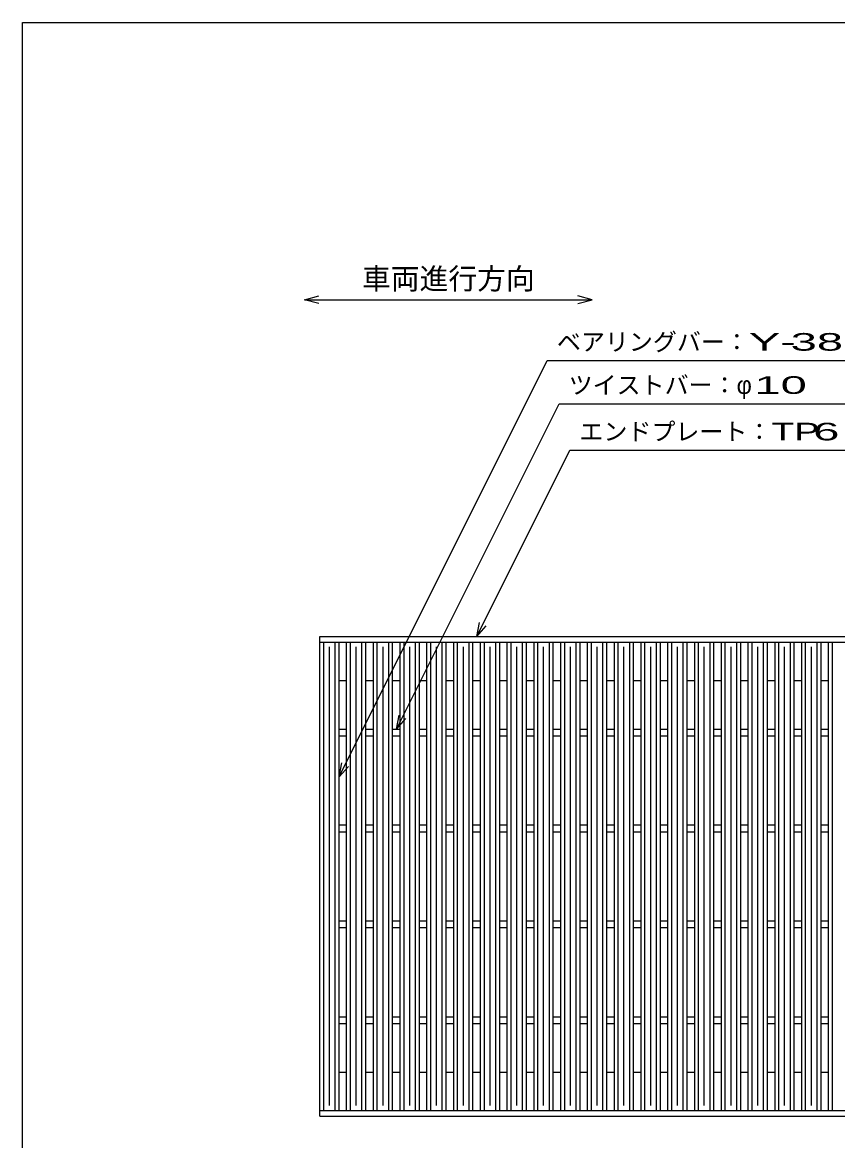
# Model space of a CAD drawing. Units: millimetres, scale not verified. Extents: x -1820 to 1736, y -1282 to 1048.
# Drawn here: x -1724 to -874, y -117 to 1048 of the extents above; entities that cross this region are included whole.
import ezdxf
from ezdxf.enums import TextEntityAlignment as Align

# ---------------------------------------------------------------- set-up
doc = ezdxf.new("R2010")
doc.units = ezdxf.units.MM
doc.header["$LTSCALE"] = 10
for name, color, linetype, lineweight in [('CADPAC_LAYER_0000', 150, 'Continuous', 25), ('CADPAC_LAYER_0016', 3, 'Continuous', 25), ('CADPAC_LAYER_0022', 2, 'Continuous', 25)]:
    doc.layers.add(name, color=color, linetype=linetype, lineweight=lineweight)
doc.styles.add('ベクトル', font='')
doc.styles.get('ベクトル').set_extended_font_data('ベクトル')

msp = doc.modelspace()

# ---------------------------------------------------------------- linework, layer by layer
at = {"layer": 'CADPAC_LAYER_0000'}
for p, q in [((-1724, -1151.5), (-1724, 1048.5)), ((-1724, 1048.5), (1736, 1048.5))]:
    msp.add_line(p, q, dxfattribs=at)
at = {"layer": 'CADPAC_LAYER_0000', "color": 4}
for p, q in [((-1430.08, 759.33), (-1415.08, 763.33)), ((-1415.08, 755.33), (-1430.08, 759.33)), ((-1430.08, 759.33), (-1130.08, 759.33)), ((-1130.08, 759.33), (-1145.08, 763.33)), ((-1145.08, 755.33), (-1130.08, 759.33))]:
    msp.add_line(p, q, dxfattribs=at)
at = {"layer": 'CADPAC_LAYER_0016'}
for p, q in [((-1414, 408.5), (-418, 408.5)), ((-1414, 402.5), (-1414, 408.5)), ((-1414, 402.5), (-418, 402.5)), ((-1414, -85.5), (-1414, 402.5)), ((-1414, 402.5), (-1394, 402.5)), ((-1410, -85.5), (-1410, 402.5)), ((-1404, -80.5), (-1404, 397.5)), ((-1398, -85.5), (-1398, 402.5)), ((-1394, -85.5), (-1394, 402.5)), ((-1386.1, -85.5), (-1386.1, 402.5)), ((-1386.1, 402.5), (-1366.1, 402.5)), ((-1382.1, -85.5), (-1382.1, 402.5)), ((-1376.1, -80.5), (-1376.1, 397.5)), ((-1370.1, -85.5), (-1370.1, 402.5)), ((-1366.1, -85.5), (-1366.1, 402.5)), ((-1358.2, -85.5), (-1358.2, 402.5)), ((-1358.2, 402.5), (-1338.2, 402.5)), ((-1354.2, -85.5), (-1354.2, 402.5)), ((-1348.2, -80.5), (-1348.2, 397.5)), ((-1342.2, -85.5), (-1342.2, 402.5)), ((-1338.2, -85.5), (-1338.2, 402.5)), ((-1330.3, -85.5), (-1330.3, 402.5)), ((-1330.3, 402.5), (-1310.3, 402.5)), ((-1326.3, -85.5), (-1326.3, 402.5)), ((-1320.3, -80.5), (-1320.3, 397.5)), ((-1314.3, -85.5), (-1314.3, 402.5)), ((-1310.3, -85.5), (-1310.3, 402.5)), ((-1302.4, -85.5), (-1302.4, 402.5)), ((-1302.4, 402.5), (-1282.4, 402.5)), ((-1298.4, -85.5), (-1298.4, 402.5)), ((-1292.4, -80.5), (-1292.4, 397.5)), ((-1286.4, -85.5), (-1286.4, 402.5)), ((-1282.4, -85.5), (-1282.4, 402.5)), ((-1274.5, -85.5), (-1274.5, 402.5)), ((-1274.5, 402.5), (-1254.5, 402.5)), ((-1270.5, -85.5), (-1270.5, 402.5)), ((-1264.5, -80.5), (-1264.5, 397.5)), ((-1258.5, -85.5), (-1258.5, 402.5)), ((-1254.5, -85.5), (-1254.5, 402.5)), ((-1246.6, -85.5), (-1246.6, 402.5)), ((-1246.6, 402.5), (-1226.6, 402.5)), ((-1242.6, -85.5), (-1242.6, 402.5)), ((-1236.6, -80.5), (-1236.6, 397.5)), ((-1230.6, -85.5), (-1230.6, 402.5)), ((-1226.6, -85.5), (-1226.6, 402.5)), ((-1218.7, -85.5), (-1218.7, 402.5)), ((-1218.7, 402.5), (-1198.7, 402.5)), ((-1214.7, -85.5), (-1214.7, 402.5)), ((-1208.7, -80.5), (-1208.7, 397.5)), ((-1202.7, -85.5), (-1202.7, 402.5)), ((-1198.7, -85.5), (-1198.7, 402.5)), ((-1190.8, -85.5), (-1190.8, 402.5)), ((-1190.8, 402.5), (-1170.8, 402.5)), ((-1186.8, -85.5), (-1186.8, 402.5)), ((-1180.8, -80.5), (-1180.8, 397.5)), ((-1174.8, -85.5), (-1174.8, 402.5)), ((-1170.8, -85.5), (-1170.8, 402.5)), ((-1162.9, -85.5), (-1162.9, 402.5)), ((-1162.9, 402.5), (-1142.9, 402.5)), ((-1158.9, -85.5), (-1158.9, 402.5)), ((-1152.9, -80.5), (-1152.9, 397.5)), ((-1146.9, -85.5), (-1146.9, 402.5)), ((-1142.9, -85.5), (-1142.9, 402.5)), ((-1135, -85.5), (-1135, 402.5)), ((-1135, 402.5), (-1115, 402.5)), ((-1131, -85.5), (-1131, 402.5)), ((-1125, -80.5), (-1125, 397.5)), ((-1119, -85.5), (-1119, 402.5)), ((-1115, -85.5), (-1115, 402.5)), ((-1107.1, -85.5), (-1107.1, 402.5)), ((-1107.1, 402.5), (-1087.1, 402.5)), ((-1103.1, -85.5), (-1103.1, 402.5)), ((-1097.1, -80.5), (-1097.1, 397.5)), ((-1091.1, -85.5), (-1091.1, 402.5)), ((-1087.1, -85.5), (-1087.1, 402.5)), ((-1079.2, -85.5), (-1079.2, 402.5)), ((-1079.2, 402.5), (-1059.2, 402.5)), ((-1075.2, -85.5), (-1075.2, 402.5)), ((-1069.2, -80.5), (-1069.2, 397.5)), ((-1063.2, -85.5), (-1063.2, 402.5)), ((-1059.2, -85.5), (-1059.2, 402.5)), ((-1051.3, -85.5), (-1051.3, 402.5)), ((-1051.3, 402.5), (-1031.3, 402.5)), ((-1047.3, -85.5), (-1047.3, 402.5)), ((-1041.3, -80.5), (-1041.3, 397.5)), ((-1035.3, -85.5), (-1035.3, 402.5)), ((-1031.3, -85.5), (-1031.3, 402.5)), ((-1023.4, -85.5), (-1023.4, 402.5)), ((-1023.4, 402.5), (-1003.4, 402.5)), ((-1019.4, -85.5), (-1019.4, 402.5)), ((-1013.4, -80.5), (-1013.4, 397.5)), ((-1007.4, -85.5), (-1007.4, 402.5)), ((-1003.4, -85.5), (-1003.4, 402.5)), ((-995.5, -85.5), (-995.5, 402.5)), ((-995.5, 402.5), (-975.5, 402.5)), ((-991.5, -85.5), (-991.5, 402.5)), ((-985.5, -80.5), (-985.5, 397.5)), ((-979.5, -85.5), (-979.5, 402.5)), ((-975.5, -85.5), (-975.5, 402.5)), ((-967.6, -85.5), (-967.6, 402.5)), ((-967.6, 402.5), (-947.6, 402.5)), ((-963.6, -85.5), (-963.6, 402.5)), ((-957.6, -80.5), (-957.6, 397.5)), ((-951.6, -85.5), (-951.6, 402.5)), ((-947.6, -85.5), (-947.6, 402.5)), ((-939.7, -85.5), (-939.7, 402.5)), ((-939.7, 402.5), (-919.7, 402.5)), ((-935.7, -85.5), (-935.7, 402.5)), ((-929.7, -80.5), (-929.7, 397.5)), ((-923.7, -85.5), (-923.7, 402.5)), ((-919.7, -85.5), (-919.7, 402.5)), ((-911.8, -85.5), (-911.8, 402.5)), ((-911.8, 402.5), (-891.8, 402.5)), ((-907.8, -85.5), (-907.8, 402.5)), ((-901.8, -80.5), (-901.8, 397.5)), ((-895.8, -85.5), (-895.8, 402.5)), ((-891.8, -85.5), (-891.8, 402.5)), ((-883.9, -85.5), (-883.9, 402.5)), ((-883.9, 402.5), (-863.9, 402.5)), ((-879.9, -85.5), (-879.9, 402.5)), ((-1394, 362.5), (-1386.1, 362.5)), ((-1366.1, 362.5), (-1358.2, 362.5)), ((-1338.2, 362.5), (-1330.3, 362.5)), ((-1310.3, 362.5), (-1302.4, 362.5)), ((-1282.4, 362.5), (-1274.5, 362.5)), ((-1254.5, 362.5), (-1246.6, 362.5)), ((-1226.6, 362.5), (-1218.7, 362.5)), ((-1198.7, 362.5), (-1190.8, 362.5)), ((-1170.8, 362.5), (-1162.9, 362.5)), ((-1142.9, 362.5), (-1135, 362.5)), ((-1115, 362.5), (-1107.1, 362.5)), ((-1087.1, 362.5), (-1079.2, 362.5)), ((-1059.2, 362.5), (-1051.3, 362.5)), ((-1031.3, 362.5), (-1023.4, 362.5)), ((-1003.4, 362.5), (-995.5, 362.5)), ((-975.5, 362.5), (-967.6, 362.5)), ((-947.6, 362.5), (-939.7, 362.5)), ((-919.7, 362.5), (-911.8, 362.5)), ((-891.8, 362.5), (-883.9, 362.5)), ((-1394, 312), (-1386.1, 312)), ((-1394, 305), (-1386.1, 305)), ((-1366.1, 312), (-1358.2, 312)), ((-1366.1, 305), (-1358.2, 305)), ((-1338.2, 312), (-1330.3, 312)), ((-1338.2, 305), (-1330.3, 305)), ((-1310.3, 312), (-1302.4, 312)), ((-1310.3, 305), (-1302.4, 305)), ((-1282.4, 312), (-1274.5, 312)), ((-1282.4, 305), (-1274.5, 305)), ((-1254.5, 312), (-1246.6, 312)), ((-1254.5, 305), (-1246.6, 305)), ((-1226.6, 312), (-1218.7, 312)), ((-1226.6, 305), (-1218.7, 305)), ((-1198.7, 312), (-1190.8, 312)), ((-1198.7, 305), (-1190.8, 305)), ((-1170.8, 312), (-1162.9, 312)), ((-1170.8, 305), (-1162.9, 305)), ((-1142.9, 312), (-1135, 312)), ((-1142.9, 305), (-1135, 305)), ((-1115, 312), (-1107.1, 312)), ((-1115, 305), (-1107.1, 305)), ((-1087.1, 312), (-1079.2, 312)), ((-1087.1, 305), (-1079.2, 305)), ((-1059.2, 312), (-1051.3, 312)), ((-1059.2, 305), (-1051.3, 305)), ((-1031.3, 312), (-1023.4, 312)), ((-1031.3, 305), (-1023.4, 305)), ((-1003.4, 312), (-995.5, 312)), ((-1003.4, 305), (-995.5, 305)), ((-975.5, 312), (-967.6, 312)), ((-975.5, 305), (-967.6, 305)), ((-947.6, 312), (-939.7, 312)), ((-947.6, 305), (-939.7, 305)), ((-919.7, 312), (-911.8, 312)), ((-919.7, 305), (-911.8, 305)), ((-891.8, 312), (-883.9, 312)), ((-891.8, 305), (-883.9, 305)), ((-1394, 212), (-1386.1, 212)), ((-1366.1, 212), (-1358.2, 212)), ((-1338.2, 212), (-1330.3, 212)), ((-1310.3, 212), (-1302.4, 212)), ((-1282.4, 212), (-1274.5, 212)), ((-1254.5, 212), (-1246.6, 212)), ((-1226.6, 212), (-1218.7, 212)), ((-1198.7, 212), (-1190.8, 212)), ((-1170.8, 212), (-1162.9, 212)), ((-1142.9, 212), (-1135, 212)), ((-1115, 212), (-1107.1, 212)), ((-1087.1, 212), (-1079.2, 212)), ((-1059.2, 212), (-1051.3, 212)), ((-1031.3, 212), (-1023.4, 212)), ((-1003.4, 212), (-995.5, 212)), ((-975.5, 212), (-967.6, 212)), ((-947.6, 212), (-939.7, 212)), ((-919.7, 212), (-911.8, 212)), ((-891.8, 212), (-883.9, 212)), ((-1394, 205), (-1386.1, 205)), ((-1366.1, 205), (-1358.2, 205)), ((-1338.2, 205), (-1330.3, 205)), ((-1310.3, 205), (-1302.4, 205)), ((-1282.4, 205), (-1274.5, 205)), ((-1254.5, 205), (-1246.6, 205)), ((-1226.6, 205), (-1218.7, 205)), ((-1198.7, 205), (-1190.8, 205)), ((-1170.8, 205), (-1162.9, 205)), ((-1142.9, 205), (-1135, 205)), ((-1115, 205), (-1107.1, 205)), ((-1087.1, 205), (-1079.2, 205)), ((-1059.2, 205), (-1051.3, 205)), ((-1031.3, 205), (-1023.4, 205)), ((-1003.4, 205), (-995.5, 205)), ((-975.5, 205), (-967.6, 205)), ((-947.6, 205), (-939.7, 205)), ((-919.7, 205), (-911.8, 205)), ((-891.8, 205), (-883.9, 205)), ((-1394, 112), (-1386.1, 112)), ((-1394, 105), (-1386.1, 105)), ((-1366.1, 112), (-1358.2, 112)), ((-1366.1, 105), (-1358.2, 105)), ((-1338.2, 112), (-1330.3, 112)), ((-1338.2, 105), (-1330.3, 105)), ((-1310.3, 112), (-1302.4, 112)), ((-1310.3, 105), (-1302.4, 105)), ((-1282.4, 112), (-1274.5, 112)), ((-1282.4, 105), (-1274.5, 105)), ((-1254.5, 112), (-1246.6, 112)), ((-1254.5, 105), (-1246.6, 105)), ((-1226.6, 112), (-1218.7, 112)), ((-1226.6, 105), (-1218.7, 105)), ((-1198.7, 112), (-1190.8, 112)), ((-1198.7, 105), (-1190.8, 105)), ((-1170.8, 112), (-1162.9, 112)), ((-1170.8, 105), (-1162.9, 105)), ((-1142.9, 112), (-1135, 112)), ((-1142.9, 105), (-1135, 105)), ((-1115, 112), (-1107.1, 112)), ((-1115, 105), (-1107.1, 105)), ((-1087.1, 112), (-1079.2, 112)), ((-1087.1, 105), (-1079.2, 105)), ((-1059.2, 112), (-1051.3, 112)), ((-1059.2, 105), (-1051.3, 105)), ((-1031.3, 112), (-1023.4, 112)), ((-1031.3, 105), (-1023.4, 105)), ((-1003.4, 112), (-995.5, 112)), ((-1003.4, 105), (-995.5, 105)), ((-975.5, 112), (-967.6, 112)), ((-975.5, 105), (-967.6, 105)), ((-947.6, 112), (-939.7, 112)), ((-947.6, 105), (-939.7, 105)), ((-919.7, 112), (-911.8, 112)), ((-919.7, 105), (-911.8, 105)), ((-891.8, 112), (-883.9, 112)), ((-891.8, 105), (-883.9, 105)), ((-1394, 12), (-1386.1, 12)), ((-1366.1, 12), (-1358.2, 12)), ((-1338.2, 12), (-1330.3, 12)), ((-1310.3, 12), (-1302.4, 12)), ((-1282.4, 12), (-1274.5, 12)), ((-1254.5, 12), (-1246.6, 12)), ((-1226.6, 12), (-1218.7, 12)), ((-1198.7, 12), (-1190.8, 12)), ((-1170.8, 12), (-1162.9, 12)), ((-1142.9, 12), (-1135, 12)), ((-1115, 12), (-1107.1, 12)), ((-1087.1, 12), (-1079.2, 12)), ((-1059.2, 12), (-1051.3, 12)), ((-1031.3, 12), (-1023.4, 12)), ((-1003.4, 12), (-995.5, 12)), ((-975.5, 12), (-967.6, 12)), ((-947.6, 12), (-939.7, 12)), ((-919.7, 12), (-911.8, 12)), ((-891.8, 12), (-883.9, 12)), ((-1394, 5), (-1386.1, 5)), ((-1366.1, 5), (-1358.2, 5)), ((-1338.2, 5), (-1330.3, 5)), ((-1310.3, 5), (-1302.4, 5)), ((-1282.4, 5), (-1274.5, 5)), ((-1254.5, 5), (-1246.6, 5)), ((-1226.6, 5), (-1218.7, 5)), ((-1198.7, 5), (-1190.8, 5)), ((-1170.8, 5), (-1162.9, 5)), ((-1142.9, 5), (-1135, 5)), ((-1115, 5), (-1107.1, 5)), ((-1087.1, 5), (-1079.2, 5)), ((-1059.2, 5), (-1051.3, 5)), ((-1031.3, 5), (-1023.4, 5)), ((-1003.4, 5), (-995.5, 5)), ((-975.5, 5), (-967.6, 5)), ((-947.6, 5), (-939.7, 5)), ((-919.7, 5), (-911.8, 5)), ((-891.8, 5), (-883.9, 5)), ((-1394, -45.5), (-1386.1, -45.5)), ((-1366.1, -45.5), (-1358.2, -45.5)), ((-1338.2, -45.5), (-1330.3, -45.5)), ((-1310.3, -45.5), (-1302.4, -45.5)), ((-1282.4, -45.5), (-1274.5, -45.5)), ((-1254.5, -45.5), (-1246.6, -45.5)), ((-1226.6, -45.5), (-1218.7, -45.5)), ((-1198.7, -45.5), (-1190.8, -45.5)), ((-1170.8, -45.5), (-1162.9, -45.5)), ((-1142.9, -45.5), (-1135, -45.5)), ((-1115, -45.5), (-1107.1, -45.5)), ((-1087.1, -45.5), (-1079.2, -45.5)), ((-1059.2, -45.5), (-1051.3, -45.5)), ((-1031.3, -45.5), (-1023.4, -45.5)), ((-1003.4, -45.5), (-995.5, -45.5)), ((-975.5, -45.5), (-967.6, -45.5)), ((-947.6, -45.5), (-939.7, -45.5)), ((-919.7, -45.5), (-911.8, -45.5)), ((-891.8, -45.5), (-883.9, -45.5)), ((-1414, -85.5), (-418, -85.5)), ((-1414, -91.5), (-1414, -85.5)), ((-1414, -85.5), (-1394, -85.5)), ((-1414, -91.5), (-418, -91.5)), ((-1386.1, -85.5), (-1366.1, -85.5)), ((-1358.2, -85.5), (-1338.2, -85.5)), ((-1330.3, -85.5), (-1310.3, -85.5)), ((-1302.4, -85.5), (-1282.4, -85.5)), ((-1274.5, -85.5), (-1254.5, -85.5)), ((-1246.6, -85.5), (-1226.6, -85.5)), ((-1218.7, -85.5), (-1198.7, -85.5)), ((-1190.8, -85.5), (-1170.8, -85.5)), ((-1162.9, -85.5), (-1142.9, -85.5)), ((-1135, -85.5), (-1115, -85.5)), ((-1107.1, -85.5), (-1087.1, -85.5)), ((-1079.2, -85.5), (-1059.2, -85.5)), ((-1051.3, -85.5), (-1031.3, -85.5)), ((-1023.4, -85.5), (-1003.4, -85.5)), ((-995.5, -85.5), (-975.5, -85.5)), ((-967.6, -85.5), (-947.6, -85.5)), ((-939.7, -85.5), (-919.7, -85.5)), ((-911.8, -85.5), (-891.8, -85.5)), ((-883.9, -85.5), (-863.9, -85.5))]:
    msp.add_line(p, q, dxfattribs=at)
at = {"layer": 'CADPAC_LAYER_0022', "color": 4}
for p, q in [((-1394, 262), (-1177, 696)), ((-1177, 696), (-717, 696)), ((-1334.25, 312), (-1164.75, 651)), ((-1164.75, 651), (-724.75, 651)), ((-1250.55, 408.5), (-1153.55, 602.5)), ((-1153.55, 602.5), (-713.55, 602.5)), ((-1250.55, 408.5), (-1247.55, 423.1)), ((-1250.55, 408.5), (-1240.55, 419.5)), ((-1334.25, 312), (-1331.25, 326.6)), ((-1334.25, 312), (-1324.25, 323)), ((-1394, 262), (-1391, 276.6)), ((-1394, 262), (-1384, 273))]:
    msp.add_line(p, q, dxfattribs=at)

# ---------------------------------------------------------------- texts
at = {"layer": 'CADPAC_LAYER_0000', "color": 2, "style": 'ベクトル'}
msp.add_text('車両進行方向', height=21.99, dxfattribs=at).set_placement((-1370.08, 781.33), align=Align.MIDDLE_LEFT)
at = {"layer": 'CADPAC_LAYER_0022', "style": 'ベクトル'}
for s, p in [('ベアリングバー：', (-1167, 715.5)), ('ツイストバー：', (-1154.75, 670.5)), ('φ', (-979.75, 670.5)), ('エンドプレート：', (-1143.55, 622))]:
    msp.add_text(s, height=18.33, dxfattribs=at).set_placement(p, align=Align.MIDDLE_LEFT)
for s, width, p in [('Y-', 2, (-967, 715.5)), (' 38 ', 2, (-937, 715.5)), (' 10 ', 2, (-974.75, 670.5)), ('TP', 1.6, (-943.55, 622)), (' 6 ', 2, (-913.55, 622))]:
    msp.add_text(s, height=18.33, dxfattribs=dict(at, width=width)).set_placement(p, align=Align.MIDDLE_LEFT)

doc.saveas('drawing.dxf')
